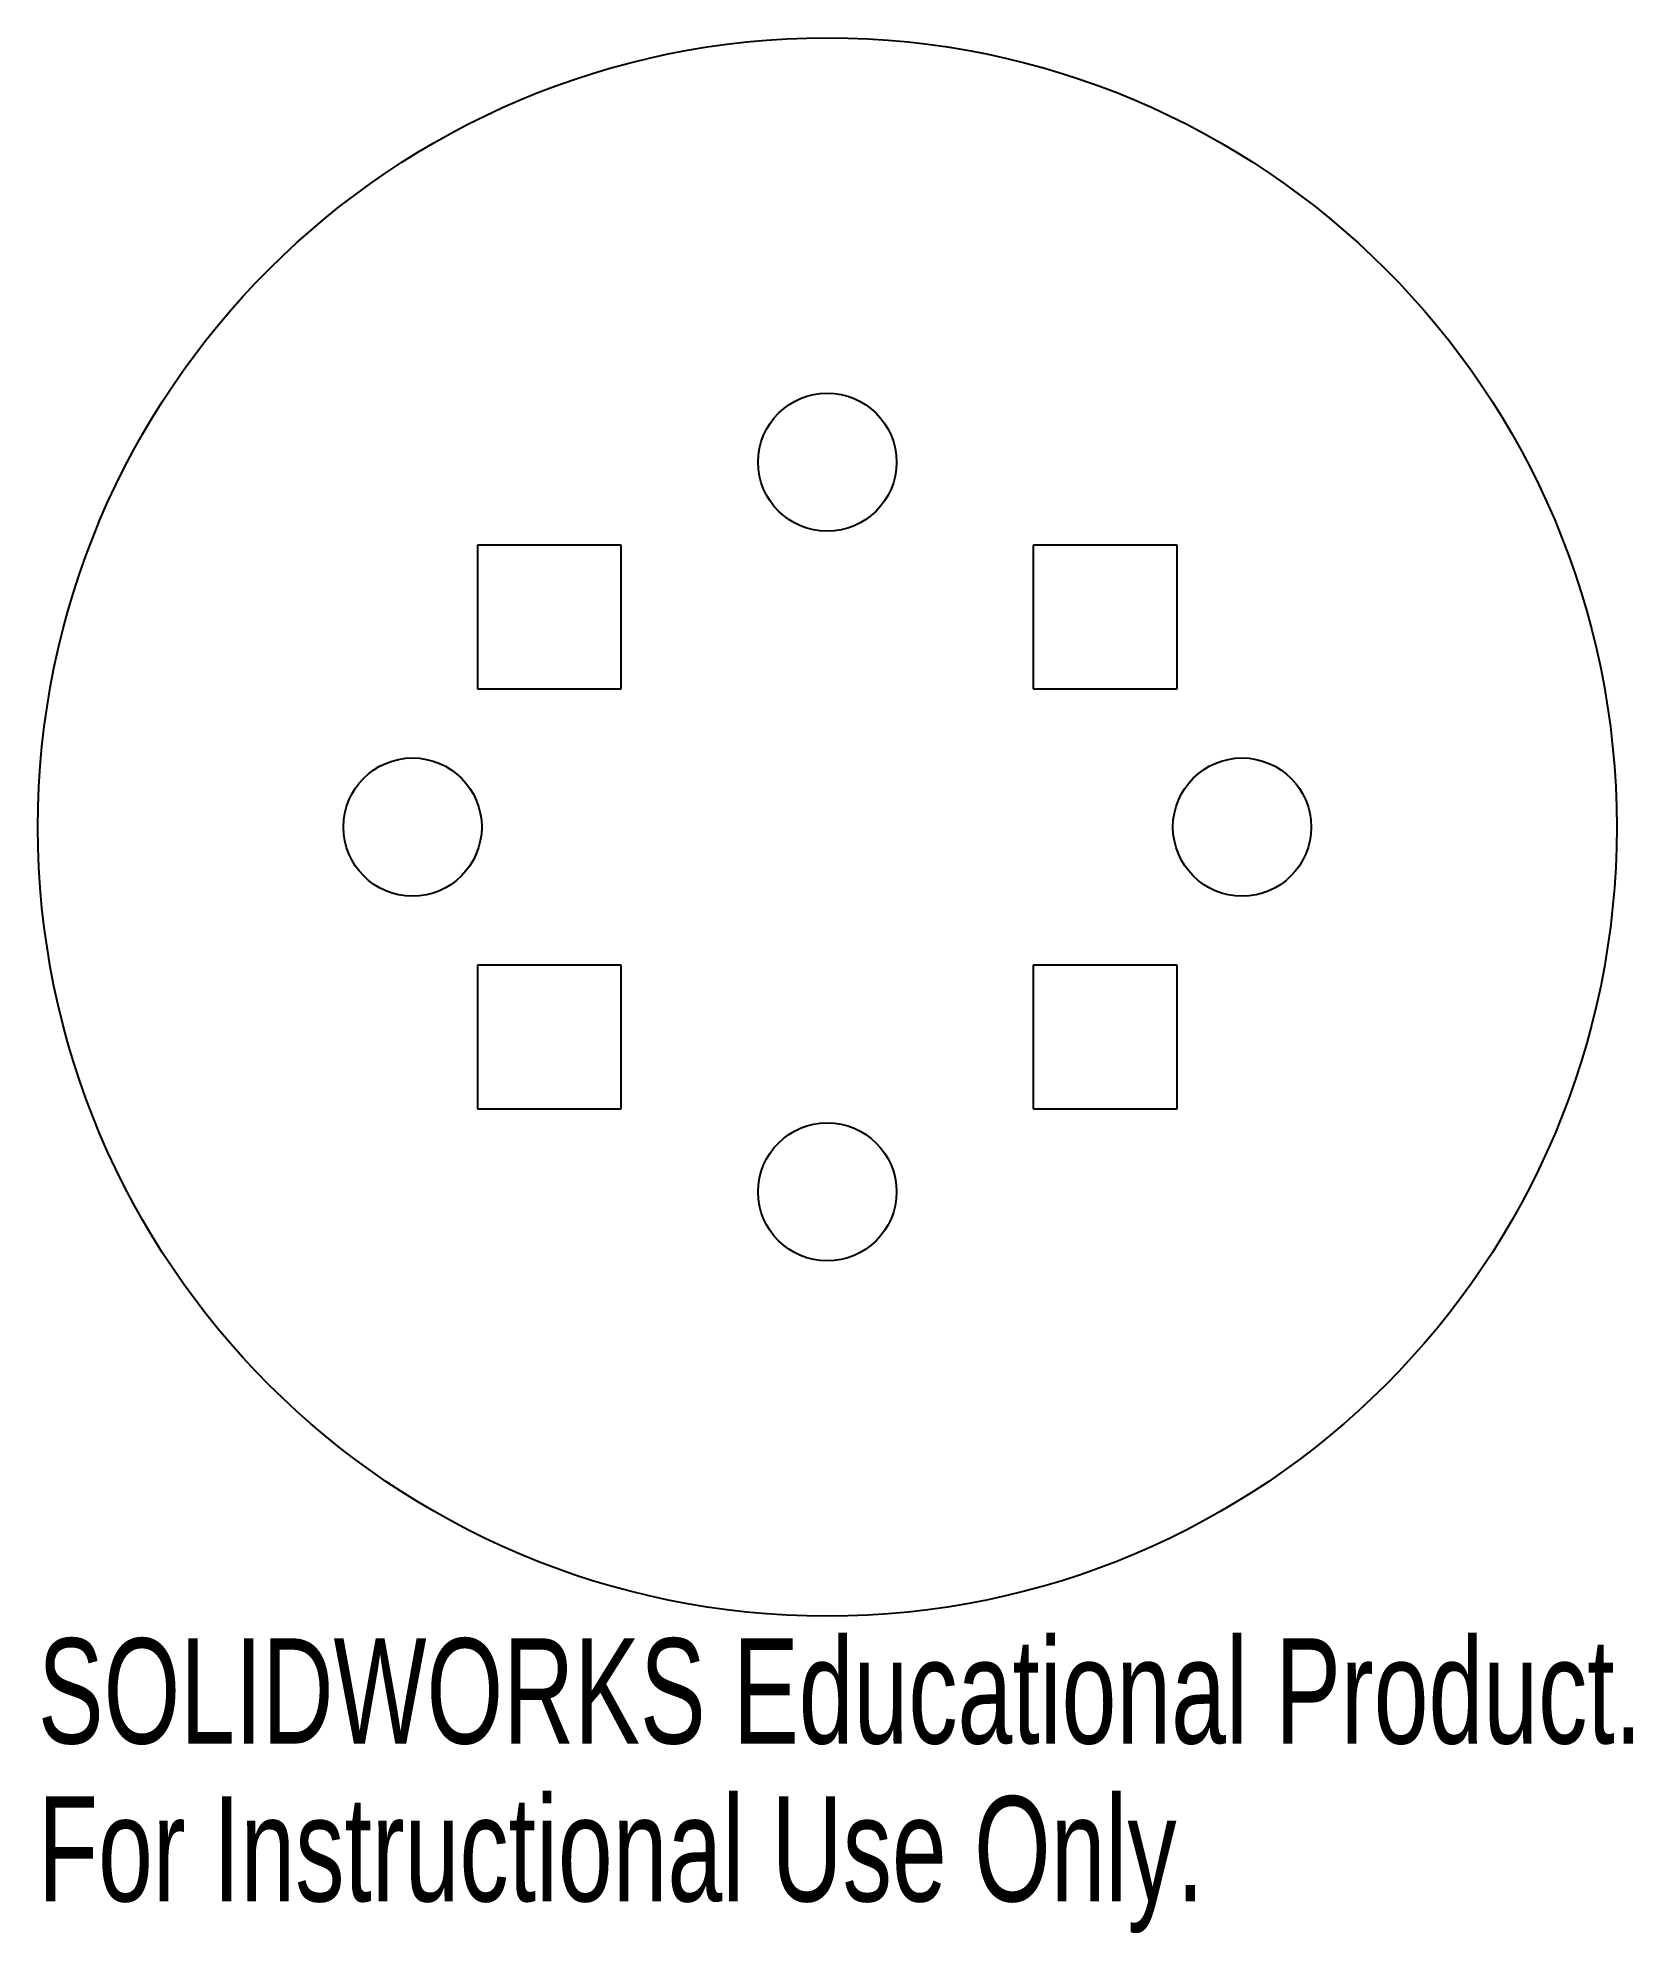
# Model space of a CAD drawing. Header units: inches. Extents: x -1.43 to 1.46, y -2 to 1.43.
import ezdxf

# ---------------------------------------------------------------- set-up
doc = ezdxf.new("R2010")
doc.units = ezdxf.units.IN
doc.header["$MEASUREMENT"] = 0
doc.styles.add('SLDTEXTSTYLE0', font='TXT', dxfattribs={"width": 0.7})

msp = doc.modelspace()

# ---------------------------------------------------------------- linework, layer by layer
at = {"color": 7, "linetype": 'Continuous', "lineweight": 25}
for p, q in [((-0.3725, 0.51), (-0.6325, 0.51)), ((-0.6325, 0.51), (-0.6325, 0.25)), ((-0.3725, 0.25), (-0.3725, 0.51)), ((0.6325, 0.51), (0.3725, 0.51)), ((0.3725, 0.51), (0.3725, 0.25)), ((0.6325, 0.25), (0.6325, 0.51)), ((-0.6325, 0.25), (-0.3725, 0.25)), ((0.3725, 0.25), (0.6325, 0.25)), ((-0.3725, -0.25), (-0.6325, -0.25)), ((-0.6325, -0.25), (-0.6325, -0.51)), ((-0.3725, -0.51), (-0.3725, -0.25)), ((0.3725, -0.25), (0.3725, -0.51)), ((0.6325, -0.25), (0.3725, -0.25)), ((0.6325, -0.51), (0.6325, -0.25)), ((-0.6325, -0.51), (-0.3725, -0.51)), ((0.3725, -0.51), (0.6325, -0.51))]:
    msp.add_line(p, q, dxfattribs=at)
for centre, radius in [((0, 0), 1.4275), ((0, 0.66), 0.125), ((-0.75, 0), 0.125), ((0.75, 0), 0.125), ((0, -0.66), 0.125)]:
    msp.add_circle(centre, radius, dxfattribs=at)

# ---------------------------------------------------------------- texts
at = {"color": 7, "linetype": 'Continuous', "char_height": 0.1903, "attachment_point": 1, "style": 'SLDTEXTSTYLE0'}
for s, insert in [('SOLIDWORKS Educational Product.', (-1.4275, -1.4676)), ('For Instructional Use Only.', (-1.4275, -1.7531))]:
    msp.add_mtext(s, dxfattribs=dict(at, insert=insert))

doc.saveas('drawing.dxf')
